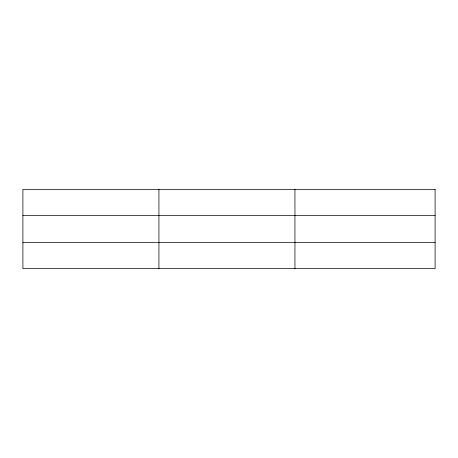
<?xml version="1.0" encoding="UTF-8"?>
<svg xmlns="http://www.w3.org/2000/svg" width="458" height="458" viewBox="0 0 458 458"><rect width="100%" height="100%" fill="white"/><g stroke="black" fill="none" stroke-linecap="round" stroke-linejoin="round"><path stroke-width="0.69" d="M158.926 268.663L158.926 189.337M294.952 268.663L294.952 189.337M22.9 215.512L435.1 215.512M22.9 242.488L435.1 242.488M435.1 189.337L435.1 268.663L22.9 268.663L22.9 189.337L435.1 189.337"/></g></svg>
